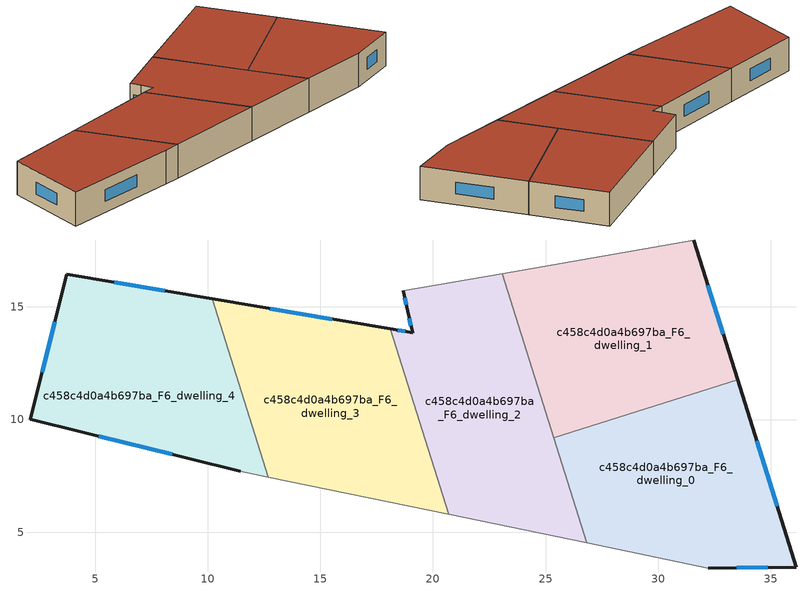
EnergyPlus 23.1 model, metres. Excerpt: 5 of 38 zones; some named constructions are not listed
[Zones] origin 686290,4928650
c458c4d0a4b697ba_F6_dwelling_0
 floor to c458c4d0a4b697ba_F5_dwelling_0 (EU_floor_Construction): 33.52,11.77 36.13,3.45 32.23,3.41 26.83,4.53 25.36,9.2 z18
 wall outside (EU_wall_Construction): 32.23,3.41 36.13,3.45 33.52,11.77 z18:21
 wall adiabatic (EU_wall_Construction): 26.83,4.53 32.23,3.41 z18:21
 wall to c458c4d0a4b697ba_F6_dwelling_1 (EU_wall_Construction): 33.52,11.77 25.36,9.2 z18:21
 wall to c458c4d0a4b697ba_F6_dwelling_2 (EU_wall_Construction): 25.36,9.2 26.83,4.53 z18:21
 window (EU_Window_Construction): 35.28,6.16 34.37,9.06 / 33.49,3.42 34.86,3.44 z18.98:20.02
 roof outside (EU_roof_Construction): 36.13,3.45 33.52,11.77 25.36,9.2 26.83,4.53 32.23,3.41 z21
c458c4d0a4b697ba_F6_dwelling_1
 floor to c458c4d0a4b697ba_F5_dwelling_1 (EU_floor_Construction): 31.58,17.97 33.52,11.77 25.36,9.2 23.07,16.48 z18
 wall outside (EU_wall_Construction): 33.52,11.77 31.58,17.97 z18:21
 wall adiabatic (EU_wall_Construction): 31.58,17.97 23.07,16.48 z18:21
 wall to c458c4d0a4b697ba_F6_dwelling_2 (EU_wall_Construction): 23.07,16.48 25.36,9.2 z18:21
 window (EU_Window_Construction): 32.89,13.78 32.21,15.95 z18.98:20.02
 roof outside (EU_roof_Construction): 33.52,11.77 31.58,17.97 23.07,16.48 25.36,9.2 z21
c458c4d0a4b697ba_F6_dwelling_2
 floor to c458c4d0a4b697ba_F5_dwelling_2 (EU_floor_Construction): 23.07,16.48 26.83,4.53 20.7,5.79 18.11,14.03 19.1,13.86 18.88,14.8 18.68,15.71 z18
 wall outside (EU_wall_Construction): 18.68,15.71 18.88,14.8 19.1,13.86 18.11,14.03 z18:21
 wall to c458c4d0a4b697ba_F6_dwelling_3 (EU_wall_Construction): 18.11,14.03 20.7,5.79 z18:21
 wall adiabatic (EU_wall_Construction): 23.07,16.48 18.68,15.71 / 20.7,5.79 26.83,4.53 z18:21
 window (EU_Window_Construction): 18.78,13.91 18.43,13.97 / 18.95,14.5 19.03,14.17 / 18.74,15.42 18.81,15.1 z18.98:20.02
 roof outside (EU_roof_Construction): 26.83,4.53 23.07,16.48 18.68,15.71 18.88,14.8 19.1,13.86 18.11,14.03 20.7,5.79 z21
c458c4d0a4b697ba_F6_dwelling_3
 floor to c458c4d0a4b697ba_F5_dwelling_3 (EU_floor_Construction): 18.11,14.03 20.7,5.79 12.69,7.45 10.21,15.36 z18
 wall outside (EU_wall_Construction): 18.11,14.03 10.21,15.36 z18:21
 wall adiabatic (EU_wall_Construction): 12.69,7.45 20.7,5.79 z18:21
 wall to c458c4d0a4b697ba_F6_dwelling_4 (EU_wall_Construction): 10.21,15.36 12.69,7.45 z18:21
 window (EU_Window_Construction): 15.54,14.46 12.78,14.92 z18.98:20.02
 roof outside (EU_roof_Construction): 20.7,5.79 18.11,14.03 10.21,15.36 12.69,7.45 z21
c458c4d0a4b697ba_F6_dwelling_4
 floor to c458c4d0a4b697ba_F5_dwelling_4 (EU_floor_Construction): 10.21,15.36 12.69,7.45 11.46,7.7 2.13,10.01 3.75,16.44 z18
 wall outside (EU_wall_Construction): 10.21,15.36 3.75,16.44 2.13,10.01 11.46,7.7 z18:21
 wall adiabatic (EU_wall_Construction): 11.46,7.7 12.69,7.45 z18:21
 window (EU_Window_Construction): 8.11,15.71 5.85,16.09 / 5.16,9.26 8.42,8.45 / 3.22,14.35 2.65,12.1 z18.98:20.02
 roof outside (EU_roof_Construction): 12.69,7.45 10.21,15.36 3.75,16.44 2.13,10.01 11.46,7.7 z21
[SCHEDULE:FILE] Column Number=1; Rows to Skip at Top=0; Number of Hours of Data=8760; Column Separator=Comma; Interpolate to Timestep=No; Minutes per Item=60; Adjust Schedule for Daylight Savings=Yes
Name | File
EU_Step8_GainSchedule_c458c4d0a4b697ba_F3_dwelling_3_f000 | ../../schedules/c458c4d0a4b697ba/c458c4d0a4b697ba_F3_dwelling_3_f000_gain.csv
EU_Step8_GainSchedule_c458c4d0a4b697ba_F3_dwelling_4_f000 | ../../schedules/c458c4d0a4b697ba/c458c4d0a4b697ba_F3_dwelling_4_f000_gain.csv
EU_Step8_GainSchedule_c458c4d0a4b697ba_F4_dwelling_0_f000 | ../../schedules/c458c4d0a4b697ba/c458c4d0a4b697ba_F4_dwelling_0_f000_gain.csv
EU_Step8_GainSchedule_c458c4d0a4b697ba_F4_dwelling_1_f000 | ../../schedules/c458c4d0a4b697ba/c458c4d0a4b697ba_F4_dwelling_1_f000_gain.csv
EU_Step8_GainSchedule_c458c4d0a4b697ba_F4_dwelling_2_f000 | ../../schedules/c458c4d0a4b697ba/c458c4d0a4b697ba_F4_dwelling_2_f000_gain.csv
EU_Step8_GainSchedule_c458c4d0a4b697ba_F4_dwelling_3_f000 | ../../schedules/c458c4d0a4b697ba/c458c4d0a4b697ba_F4_dwelling_3_f000_gain.csv
EU_Step8_GainSchedule_c458c4d0a4b697ba_F4_dwelling_4_f000 | ../../schedules/c458c4d0a4b697ba/c458c4d0a4b697ba_F4_dwelling_4_f000_gain.csv
EU_Step8_GainSchedule_c458c4d0a4b697ba_F5_dwelling_0_f000 | ../../schedules/c458c4d0a4b697ba/c458c4d0a4b697ba_F5_dwelling_0_f000_gain.csv
EU_Step8_GainSchedule_c458c4d0a4b697ba_F5_dwelling_1_f000 | ../../schedules/c458c4d0a4b697ba/c458c4d0a4b697ba_F5_dwelling_1_f000_gain.csv
EU_Step8_GainSchedule_c458c4d0a4b697ba_F5_dwelling_2_f000 | ../../schedules/c458c4d0a4b697ba/c458c4d0a4b697ba_F5_dwelling_2_f000_gain.csv
EU_Step8_GainSchedule_c458c4d0a4b697ba_F5_dwelling_3_f000 | ../../schedules/c458c4d0a4b697ba/c458c4d0a4b697ba_F5_dwelling_3_f000_gain.csv
EU_Step8_GainSchedule_c458c4d0a4b697ba_F5_dwelling_4_f000 | ../../schedules/c458c4d0a4b697ba/c458c4d0a4b697ba_F5_dwelling_4_f000_gain.csv
